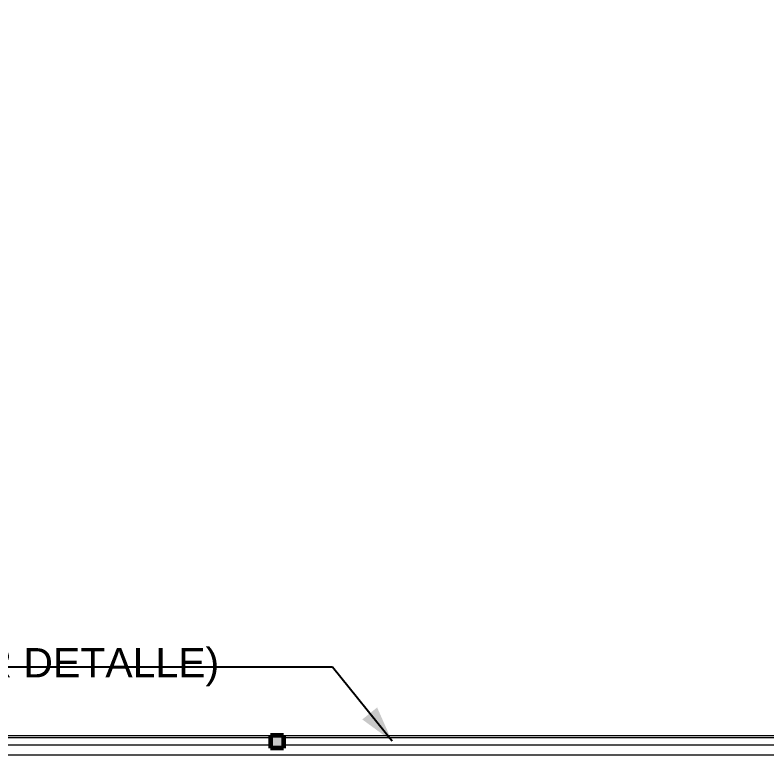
# Model space of a CAD drawing. Header units: inches. Extents: x -38 to 5698, y -33 to 92.
# Drawn here: x 12.4 to 14.322, y 17.35 to 19.241 of the extents above; entities that cross this region are included whole.
import ezdxf

# ---------------------------------------------------------------- set-up
doc = ezdxf.new("R2010")
doc.units = ezdxf.units.IN
doc.header["$MEASUREMENT"] = 0
doc.set_wipeout_variables(frame=1)
doc.linetypes.add('Hidden Line', pattern=[0.195611, 0.141111, -0.0545])
doc.linetypes.add('Wipeout_Contour', pattern=[1, 0, -1])
for name, color, linetype in [('02 _ ARQ _ ZON _ Espacio.3D', 7, 'Continuous'), ('08 _ STR _ EXT _ 09 Vigas', 7, 'Continuous'), ('08 _ STR _ EXT _ 10 Vereda Exterior', 7, 'Continuous'), ('Acabado - Muros', 7, 'Continuous'), ('Notas - Etiquetas', 251, 'Continuous'), ('Notas - Textos', 7, 'Continuous')]:
    doc.layers.add(name, color=color, linetype=linetype)
doc.styles.add('Estilo_Generado_4', font='swisse.ttf')
doc.styles.add('Estilo_Generado_8', font='arialbd.ttf')
doc.dimstyles.new('Estilo_Generado__8', dxfattribs={"dimtxt": 0.18, "dimasz": 0.0912, "dimexe": 0.18, "dimexo": 0.0625, "dimgap": 0, "dimtad": 0, "dimtih": 1, "dimtoh": 1, "dimdec": 4, "dimzin": 0, "dimdsep": 46, "dimcen": 0.09, "dimadec": 0, "dimazin": 0, "dimtfac": 1, "dimtdec": 4, "dimtmove": 0, "dimatfit": 3, "dimldrblk": 'ARROWHEAD_5', "dimfxl": 1, "dimtolj": 1, "dimtzin": 0, "dimarcsym": 0})
pattern_1 = [(0, (0, 0), (0, 0.03), [])]

# ---------------------------------------------------------------- blocks, each defined once
blk = doc.blocks.new('ARROWHEAD_5')
at = {"linetype": 'Continuous', "lineweight": 0}
blk.add_hatch(color=0, dxfattribs=at).paths.add_polyline_path([(-1, 0.2679), (0, 0), (-1, -0.2679)])
at = {"color": 0, "linetype": 'Continuous', "lineweight": 0}
blk.add_line((0, 0), (-1, 0), dxfattribs=at)

msp = doc.modelspace()

# ---------------------------------------------------------------- hatches: boundary and pattern name
at = {"layer": '08 _ STR _ EXT _ 10 Vereda Exterior', "linetype": 'Continuous', "lineweight": 13}
h = msp.add_hatch(dxfattribs=at)
h.set_pattern_fill('RETÍCULA_100X100_0002', color=251, style=0, pattern_type=2)
h.set_pattern_definition([(360, (3.7574, 18.3027), (0, 2.53199), []), (90, (3.7574, 18.3027), (-3.6, 0), [])])
h.paths.add_polyline_path([(2.17, 3.6213), (4.2913, 1.5), (9.32, 1.5), (9.32, 6.5), (40.52, 6.5), (40.52, 1.5), (52.92, 1.5), (52.92, 19.0859), (51.57, 19.0859), (51.57, 7.2), (9.07, 7.2), (9.07, 7.85), (6.5201, 7.85, -0.414214), (6.2701, 8.1), (6.2701, 8.85, -0.414213), (6.5201, 9.1), (9.07, 9.1), (9.07, 12), (6.5201, 12, -0.414214), (6.2701, 12.25), (6.2701, 13, -0.414213), (6.5201, 13.25), (9.07, 13.25), (9.07, 16.15), (6.5201, 16.15, -0.414214), (6.2701, 16.4), (6.2701, 17.15, -0.414213), (6.5201, 17.4), (8.77, 17.4), (8.7706, 21.0499), (2.17, 21.0499)])

# ---------------------------------------------------------------- linework, layer by layer
at = {"layer": '02 _ ARQ _ ZON _ Espacio.3D', "color": 254, "linetype": 'Continuous', "lineweight": 0, "flags": 128}
msp.add_lwpolyline([(9.07, 29.7), (9.07, 17.4), (23.97, 17.4), (23.97, 16.9001), (23.57, 16.9001), (23.57, 16.2999), (23.445, 16.2999), (23.445, 8.1), (23.57, 8.1), (23.57, 7.45), (30.07, 7.45)], dxfattribs=at)

# ---------------------------------------------------------------- texts
at = {"layer": 'Notas - Etiquetas', "color": 8, "linetype": 'Continuous', "lineweight": 13, "insert": (11.2455, 17.5745), "char_height": 0.075, "attachment_point": 4, "style": 'Estilo_Generado_4'}
msp.add_mtext('\\A1;{\\pql;\\fSwis721 Ex BT|b0|i0|c0|p34;TAQUERIA FIJA 1 (VER DETALLE)\\fSwis721 Ex BT|b0|i0|c0|p34; }', dxfattribs=at)
at = {"layer": 'Notas - Textos', "color": 251, "linetype": 'Continuous', "lineweight": 13, "insert": (13.4189, 18.5191), "char_height": 0.15, "attachment_point": 2, "style": 'Estilo_Generado_8'}
msp.add_mtext('\\A1;{\\pqc;\\fArial|b1|i0|c0|p34;\\P\\pqc;\\fArial|b1|i0|c0|p34;}', dxfattribs=at)

# ---------------------------------------------------------------- next in the draw order: wipeouts: each hides what was drawn before it
at = {"color": 254, "linetype": 'Wipeout_Contour', "lineweight": 0, "ltscale": 133.299608}
msp.add_wipeout([(13.0865, 17.367), (13.07, 17.367), (13.07, 17.35), (15.07, 17.35), (15.07, 17.4), (13.0865, 17.4)], dxfattribs=at).dxf.layer = 'Acabado - Muros'

# ---------------------------------------------------------------- next in the draw order: linework, layer by layer
at = {"layer": 'Acabado - Muros', "color": 251, "linetype": 'Continuous', "lineweight": 13, "flags": 128}
msp.add_lwpolyline([(13.0865, 17.4), (15.07, 17.4)], dxfattribs=at)

# ---------------------------------------------------------------- next in the draw order: wipeouts: each hides what was drawn before it
at = {"color": 254, "linetype": 'Wipeout_Contour', "lineweight": 0, "ltscale": 127.274883}
msp.add_wipeout([(11.07, 17.35), (13.07, 17.35), (13.07, 17.367), (13.0535, 17.367), (13.0535, 17.4), (11.07, 17.4)], dxfattribs=at).dxf.layer = 'Acabado - Muros'

# ---------------------------------------------------------------- next in the draw order: linework, layer by layer
at = {"layer": 'Acabado - Muros', "color": 251, "linetype": 'Continuous', "lineweight": 13, "flags": 128}
for points in [[(11.07, 17.4), (13.0535, 17.4)], [(11.07, 17.35), (13.07, 17.35), (15.07, 17.35)]]:
    msp.add_lwpolyline(points, dxfattribs=at)

# ---------------------------------------------------------------- next in the draw order: wipeouts: each hides what was drawn before it
at = {"color": 254, "linetype": 'Wipeout_Contour', "lineweight": 0, "ltscale": 89.513363}
msp.add_wipeout([(15.07, 17.395), (13.0865, 17.395), (13.0865, 17.375), (15.07, 17.375)], dxfattribs=at).dxf.layer = 'Acabado - Muros'

# ---------------------------------------------------------------- next in the draw order: hatches: boundary and pattern name
at = {"layer": 'Acabado - Muros', "linetype": 'Continuous', "lineweight": 0}
h = msp.add_hatch(dxfattribs=at)
h.set_pattern_fill('CONTRACHAPADO_0002', color=254, style=0, pattern_type=2)
h.set_pattern_definition(pattern_1)
h.paths.add_polyline_path([(15.07, 17.395), (13.0865, 17.395), (13.0865, 17.375), (15.07, 17.375)])

# ---------------------------------------------------------------- next in the draw order: linework, layer by layer
at = {"layer": 'Acabado - Muros', "color": 7, "linetype": 'Continuous', "lineweight": 60}
msp.add_line((13.0865, 17.4), (13.0865, 17.367), dxfattribs=at)
at = {"layer": 'Acabado - Muros', "color": 7, "linetype": 'Continuous', "lineweight": 13, "flags": 128}
msp.add_lwpolyline([(15.07, 17.395), (15.07, 17.375), (13.0865, 17.375), (13.0865, 17.395)], close=True, dxfattribs=at)

# ---------------------------------------------------------------- next in the draw order: wipeouts: each hides what was drawn before it
at = {"color": 254, "linetype": 'Wipeout_Contour', "lineweight": 0, "ltscale": 84.680067}
msp.add_wipeout([(13.0535, 17.395), (11.07, 17.395), (11.07, 17.375), (13.0535, 17.375)], dxfattribs=at).dxf.layer = 'Acabado - Muros'

# ---------------------------------------------------------------- next in the draw order: hatches: boundary and pattern name
at = {"layer": 'Acabado - Muros', "linetype": 'Continuous', "lineweight": 0}
h = msp.add_hatch(dxfattribs=at)
h.set_pattern_fill('CONTRACHAPADO_0002', color=254, style=0, pattern_type=2)
h.set_pattern_definition(pattern_1)
h.paths.add_polyline_path([(13.0535, 17.395), (11.07, 17.395), (11.07, 17.375), (13.0535, 17.375)])
msp.add_hatch(color=254, dxfattribs=at).paths.add_polyline_path([(13.0865, 17.367), (13.0865, 17.4), (13.0535, 17.4), (13.0535, 17.367)])

# ---------------------------------------------------------------- next in the draw order: linework, layer by layer
at = {"layer": '08 _ STR _ EXT _ 09 Vigas', "color": 251, "linetype": 'Hidden Line', "lineweight": 13}
msp.add_line((9.57, 17.4), (30.07, 17.4), dxfattribs=at)
at = {"layer": 'Acabado - Muros', "color": 7, "linetype": 'Continuous', "lineweight": 60}
for p, q in [((13.0865, 17.4), (13.0535, 17.4)), ((13.0535, 17.4), (13.0535, 17.367)), ((13.0865, 17.367), (13.0535, 17.367))]:
    msp.add_line(p, q, dxfattribs=at)
at = {"layer": 'Acabado - Muros', "color": 7, "linetype": 'Continuous', "lineweight": 13, "flags": 128}
msp.add_lwpolyline([(13.0535, 17.395), (13.0535, 17.375), (11.07, 17.375), (11.07, 17.395)], close=True, dxfattribs=at)

# ---------------------------------------------------------------- next in the draw order: leaders
at = {"layer": 'Notas - Etiquetas', "color": 8, "linetype": 'Continuous', "lineweight": 13, "annotation_type": 0, "has_hookline": 1, "hookline_direction": 1, "text_width": 1.8382}
msp.add_leader([(13.3638, 17.385), (13.2114, 17.5745), (11.2455, 17.5745)], dimstyle='Estilo_Generado__8', dxfattribs=at)

doc.saveas('drawing.dxf')
